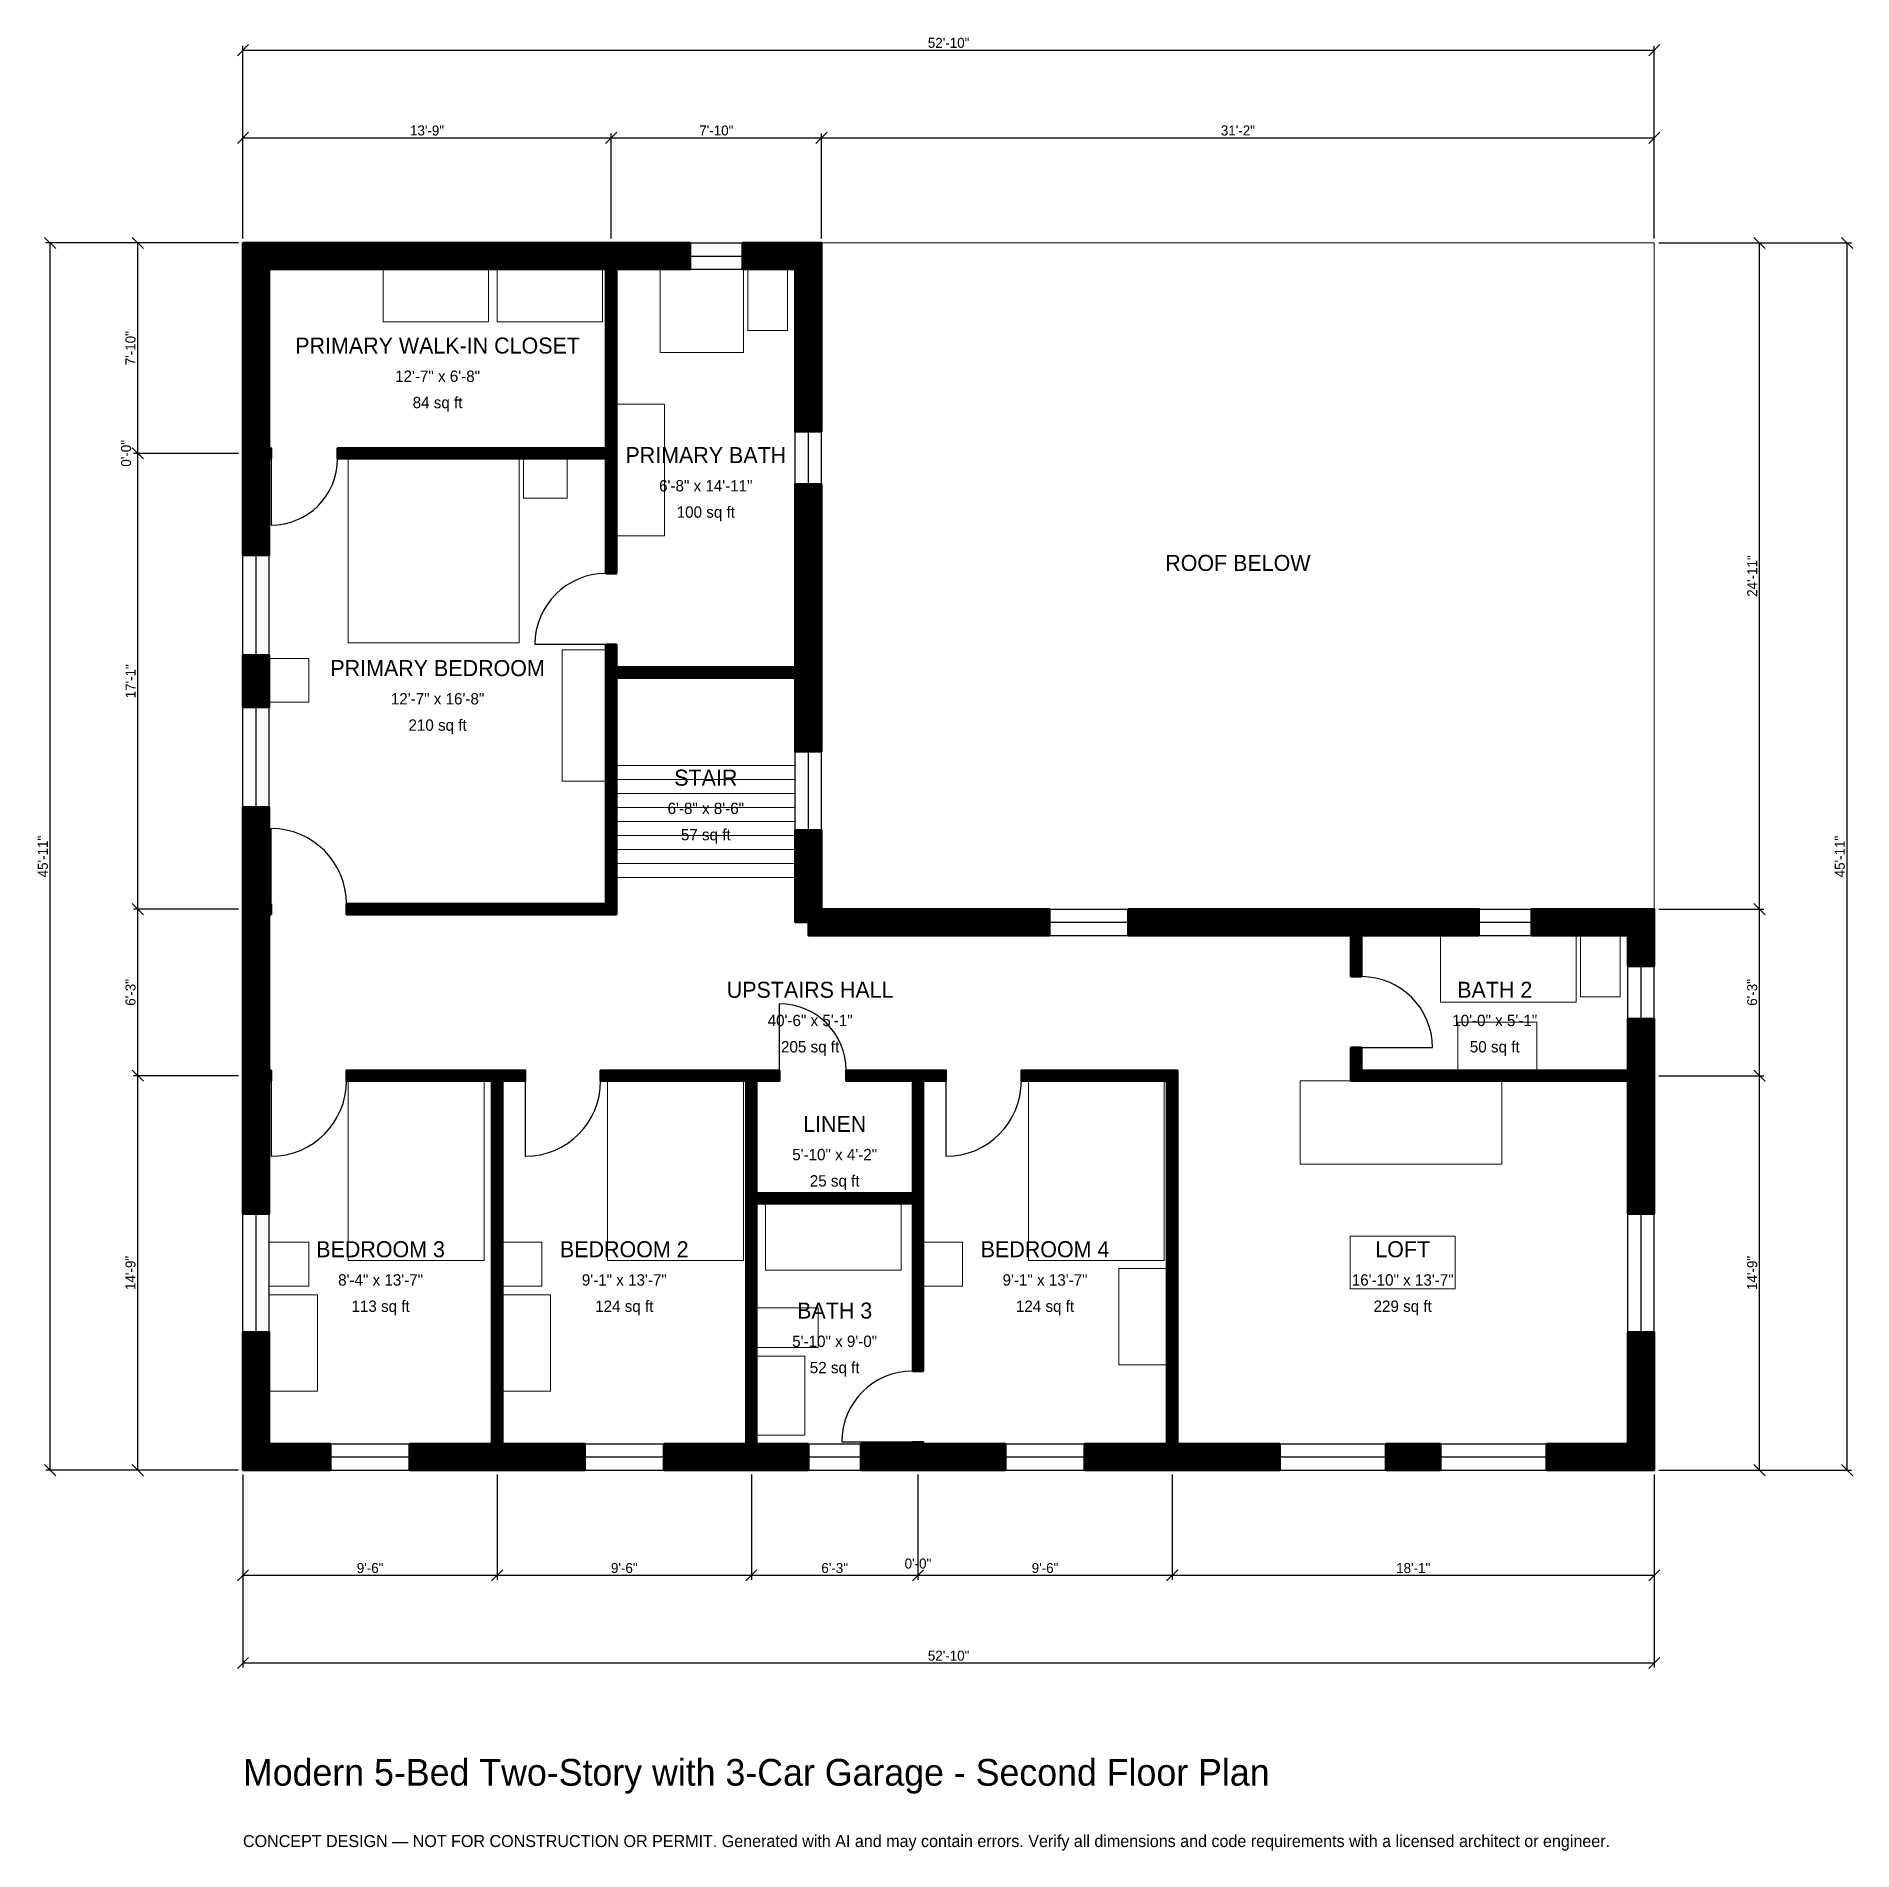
# Model space of a CAD drawing. Header units: inches. Extents: x -93 to 723, y -171 to 644.
import ezdxf
from ezdxf.enums import TextEntityAlignment as Align

# ---------------------------------------------------------------- set-up
doc = ezdxf.new("R2010")
doc.units = ezdxf.units.IN
doc.header["$MEASUREMENT"] = 0
doc.linetypes.add('DASHED', pattern=[0.6, 0.5, -0.1])
for name, color, linetype, lineweight in [('A-ANNO-DIMS', 1, 'Continuous', 13), ('A-ANNO-TEXT', 7, 'Continuous', 18), ('A-AREA-IDEN', 7, 'Continuous', 18), ('A-DOOR', 2, 'Continuous', 25), ('A-FLOR-FIXT', 9, 'Continuous', 13), ('A-FLOR-STRS', 3, 'Continuous', 18), ('A-FURN', 9, 'Continuous', 13), ('A-GLAZ', 4, 'Continuous', 25), ('A-SITE-PAVE', 8, 'Continuous', 13), ('A-WALL', 7, 'Continuous', 50), ('A-WALL-PATT', 8, 'Continuous', 13)]:
    doc.layers.add(name, color=color, linetype=linetype, lineweight=lineweight)
doc.dimstyles.new('PLAN', dxfattribs={"dimtxt": 4.5, "dimasz": 3, "dimexe": 2, "dimexo": 2, "dimgap": 1, "dimtad": 1, "dimdec": 0, "dimlunit": 4, "dimtsz": 2.5, "dimcen": 2.5, "dimclrd": 1, "dimclre": 1, "dimazin": 3, "dimtfac": 1, "dimtmove": 0, "dimatfit": 3})

msp = doc.modelspace()

# ---------------------------------------------------------------- hatches: boundary and pattern name
at = {"layer": 'A-WALL-PATT'}
h = msp.add_hatch(dxfattribs=at)
h.set_pattern_fill('ANSI31', color=8, scale=0.8)
h.paths.add_polyline_path([(222.4409, 0), (188.9764, 0), (188.9764, 11.811), (222.4409, 11.811), (225.9843, 11.811), (225.9843, 119.685), (225.9843, 124.4094), (225.9843, 174.8031), (160.6299, 174.8031), (160.6299, 179.5276), (225.9843, 179.5276), (230.7087, 179.5276), (240.9449, 179.5276), (240.9449, 174.8031), (230.7087, 174.8031), (230.7087, 124.4094), (300.7874, 124.4094), (300.7874, 174.8031), (270.8661, 174.8031), (270.8661, 179.5276), (300.7874, 179.5276), (300.7874, 179.5276), (305.5118, 179.5276), (315.748, 179.5276), (315.748, 174.8031), (305.5118, 174.8031), (305.5118, 124.4094), (305.5118, 119.685), (305.5118, 44.4882), (300.7874, 44.4882), (300.7874, 119.685), (230.7087, 119.685), (230.7087, 11.811), (234.252, 11.811), (253.937, 11.811), (253.937, 0), (234.252, 0), (230.7087, 0), (230.7087, 0), (225.9843, 0), (225.9843, 0), (222.4409, 0)])
h.paths.add_polyline_path([(120.0787, 0), (116.5354, 0), (116.5354, 0), (111.811, 0), (111.811, 0), (108.2677, 0), (74.8031, 0), (74.8031, 11.811), (108.2677, 11.811), (111.811, 11.811), (111.811, 174.8031), (46.4567, 174.8031), (46.4567, 179.5276), (111.811, 179.5276), (116.5354, 179.5276), (126.7717, 179.5276), (126.7717, 174.8031), (116.5354, 174.8031), (116.5354, 11.811), (120.0787, 11.811), (153.5433, 11.811), (153.5433, 0), (120.0787, 0)])
h.paths.add_polyline_path([(11.811, 0), (11.811, 0), (0, 0), (0, 0), (0, 0), (0, 11.811), (0, 11.811), (0, 62.0079), (11.811, 62.0079), (11.811, 11.811), (39.3701, 11.811), (39.3701, 0), (11.811, 0)])
h.paths.add_polyline_path([(0, 171.2598), (0, 174.8031), (0, 174.8031), (0, 179.5276), (0, 179.5276), (0, 183.0709), (0, 246.063), (0, 249.6063), (0, 249.6063), (0, 254.3307), (0, 254.3307), (0, 257.874), (0, 297.769), (11.811, 297.769), (11.811, 257.874), (11.811, 254.3307), (12.5984, 254.3307), (12.5984, 249.6063), (11.811, 249.6063), (11.811, 246.063), (11.811, 183.0709), (11.811, 179.5276), (12.5984, 179.5276), (12.5984, 174.8031), (11.811, 174.8031), (11.811, 171.2598), (11.811, 115.1575), (0, 115.1575), (0, 171.2598)])
h.paths.add_polyline_path([(0, 366.0105), (11.811, 366.0105), (11.811, 342.6509), (0, 342.6509), (0, 366.0105)])
h.paths.add_polyline_path([(0, 450.7874), (0, 454.3307), (0, 454.3307), (0, 459.0551), (0, 459.0551), (0, 462.5984), (0, 539.3701), (0, 539.3701), (0, 551.1811), (0, 551.1811), (0, 551.1811), (11.811, 551.1811), (11.811, 551.1811), (159.4488, 551.1811), (162.9921, 551.1811), (162.9921, 551.1811), (167.7165, 551.1811), (167.7165, 551.1811), (171.2598, 551.1811), (200.7874, 551.1811), (200.7874, 539.3701), (171.2598, 539.3701), (167.7165, 539.3701), (167.7165, 459.0551), (167.7165, 454.3307), (167.7165, 454.3307), (167.7165, 402.7559), (162.9921, 402.7559), (162.9921, 454.3307), (162.9921, 454.3307), (42.5197, 454.3307), (42.5197, 459.0551), (162.9921, 459.0551), (162.9921, 539.3701), (159.4488, 539.3701), (11.811, 539.3701), (11.811, 462.5984), (11.811, 459.0551), (12.5984, 459.0551), (12.5984, 454.3307), (11.811, 454.3307), (11.811, 450.7874), (11.811, 410.8924), (0, 410.8924), (0, 450.7874)])
h.paths.add_polyline_path([(248.0315, 551.1811), (248.0315, 551.1811), (259.8425, 551.1811), (259.8425, 551.1811), (259.8426, 551.1811), (259.8426, 539.3701), (259.8425, 539.3701), (259.8425, 466.5354), (248.0315, 466.5354), (248.0315, 539.3701), (224.4094, 539.3701), (224.4094, 551.1811), (248.0315, 551.1811)])
h.paths.add_polyline_path([(259.8425, 364.1732), (259.8425, 360.6299), (259.8426, 360.6299), (259.8426, 355.9055), (259.8425, 355.9055), (259.8425, 352.3622), (259.8425, 322.8346), (248.0315, 322.8346), (248.0315, 352.3622), (248.0315, 355.9055), (167.7165, 355.9055), (167.7165, 355.9055), (167.7165, 254.3307), (167.7165, 249.6063), (162.9921, 249.6063), (46.4567, 249.6063), (46.4567, 254.3307), (162.9921, 254.3307), (162.9921, 355.9055), (162.9921, 355.9055), (162.9921, 360.6299), (162.9921, 370.8661), (167.7165, 370.8661), (167.7165, 360.6299), (248.0315, 360.6299), (248.0315, 364.1732), (248.0315, 442.9134), (259.8425, 442.9134), (259.8425, 364.1732)])
h.paths.add_polyline_path([(259.8425, 251.9685), (362.2047, 251.9685), (362.2047, 240.1575), (253.937, 240.1575), (253.937, 246.063), (248.0315, 246.063), (248.0315, 287.4016), (259.8425, 287.4016), (259.8425, 251.9685)])
h.paths.add_polyline_path([(494.0945, 251.9685), (497.6378, 251.9685), (497.6378, 251.9685), (502.3622, 251.9685), (502.3622, 251.9685), (505.9055, 251.9685), (555.1181, 251.9685), (555.1181, 240.1575), (505.9055, 240.1575), (502.3622, 240.1575), (502.3622, 221.6535), (497.6378, 221.6535), (497.6378, 240.1575), (494.0945, 240.1575), (397.6378, 240.1575), (397.6378, 251.9685), (494.0945, 251.9685)])
h.paths.add_polyline_path([(622.0472, 251.9685), (622.0472, 251.9685), (633.8583, 251.9685), (633.8583, 251.9685), (633.8583, 251.9685), (633.8583, 240.1575), (633.8583, 240.1575), (633.8583, 226.378), (622.0472, 226.378), (622.0472, 240.1575), (578.7402, 240.1575), (578.7402, 251.9685), (622.0472, 251.9685)])
h.paths.add_polyline_path([(633.8583, 183.0709), (633.8583, 183.0709), (633.8583, 179.5276), (633.8583, 179.5276), (633.8583, 174.8031), (633.8583, 174.8031), (633.8583, 115.1575), (622.0472, 115.1575), (622.0472, 171.2598), (622.0472, 171.2598), (622.0472, 174.8031), (502.3622, 174.8031), (497.6378, 174.8031), (497.6378, 179.5276), (497.6378, 189.7638), (502.3622, 189.7638), (502.3622, 179.5276), (622.0472, 179.5276), (622.0472, 202.7559), (633.8583, 202.7559), (633.8583, 183.0709)])
h.paths.add_polyline_path([(633.8583, 11.811), (633.8583, 11.811), (633.8583, 0), (633.8583, 0), (633.8583, 0), (622.0472, 0), (622.0472, 0), (585.4987, 0), (585.4987, 11.811), (622.0472, 11.811), (622.0472, 62.0079), (633.8583, 62.0079), (633.8583, 11.811)])
h.paths.add_polyline_path([(513.3202, 0), (513.3202, 11.811), (537.8609, 11.811), (537.8609, 0), (513.3202, 0)])
h.paths.add_polyline_path([(423.2283, 0), (419.685, 0), (419.685, 0), (414.9606, 0), (414.9606, 0), (411.4173, 0), (377.9528, 0), (377.9528, 11.811), (411.4173, 11.811), (414.9606, 11.811), (414.9606, 174.8031), (349.6063, 174.8031), (349.6063, 179.5276), (414.9606, 179.5276), (419.685, 179.5276), (419.685, 174.8031), (419.685, 11.811), (423.2283, 11.811), (465.6824, 11.811), (465.6824, 0), (423.2283, 0)])
h.paths.add_polyline_path([(309.0551, 0), (305.5118, 0), (305.5118, 0), (300.7874, 0), (300.7874, 0), (297.2441, 0), (277.5591, 0), (277.5591, 11.811), (297.2441, 11.811), (300.7874, 11.811), (300.7874, 12.5984), (305.5118, 12.5984), (305.5118, 11.811), (309.0551, 11.811), (342.5197, 11.811), (342.5197, 0), (309.0551, 0)])

# ---------------------------------------------------------------- linework, layer by layer
at = {"layer": 'A-DOOR'}
for p, q in [((12.5984, 454.3307), (12.5984, 424.4094)), ((162.9921, 370.8661), (131.1024, 370.8661)), ((12.5984, 254.3307), (12.5984, 288.189)), ((240.9449, 179.5276), (240.9449, 209.4488)), ((502.3622, 189.7638), (534.252, 189.7638)), ((12.5984, 174.8031), (12.5984, 140.9449)), ((126.7717, 174.8031), (126.7717, 140.9449)), ((315.748, 174.8031), (315.748, 140.9449)), ((300.7874, 12.5984), (268.8976, 12.5984))]:
    msp.add_line(p, q, dxfattribs=at)
for centre, radius, start, end in [((12.5984, 454.3307), 29.9213, 270, 360), ((162.9921, 370.8661), 31.8898, 90, 180), ((12.5984, 254.3307), 33.8583, 0, 90), ((502.3622, 189.7638), 31.8898, 0, 90), ((240.9449, 179.5276), 29.9213, 0, 90), ((12.5984, 174.8031), 33.8583, 270, 360), ((126.7717, 174.8031), 33.8583, 270, 360), ((315.748, 174.8031), 33.8583, 270, 360), ((300.7874, 12.5984), 31.8898, 90, 180)]:
    msp.add_arc(centre, radius, start, end, dxfattribs=at)
at = {"layer": 'A-FLOR-FIXT'}
for points in [[(187.4016, 501.9685), (224.8031, 501.9685), (224.8031, 539.3701), (187.4016, 539.3701)], [(226.7717, 511.811), (244.4882, 511.811), (244.4882, 539.3701), (226.7717, 539.3701)], [(167.7165, 419.685), (189.3701, 419.685), (189.3701, 478.7402), (167.7165, 478.7402)], [(537.7953, 210.2362), (598.8189, 210.2362), (598.8189, 240.1575), (537.7953, 240.1575)], [(600.7874, 212.5984), (618.5039, 212.5984), (618.5039, 240.1575), (600.7874, 240.1575)], [(545.6693, 179.5276), (581.1024, 179.5276), (581.1024, 201.1811), (545.6693, 201.1811)], [(234.6457, 89.7638), (295.6693, 89.7638), (295.6693, 119.685), (234.6457, 119.685)], [(230.7087, 55.1181), (258.2677, 55.1181), (258.2677, 72.8346), (230.7087, 72.8346)], [(230.7087, 15.748), (252.3622, 15.748), (252.3622, 51.1811), (230.7087, 51.1811)]]:
    msp.add_lwpolyline(points, close=True, dxfattribs=at)
at = {"layer": 'A-FLOR-STRS'}
for p, q in [((167.7165, 316.5354), (248.0315, 316.5354)), ((167.7165, 310.2362), (248.0315, 310.2362)), ((167.7165, 303.937), (248.0315, 303.937)), ((167.7165, 297.6378), (248.0315, 297.6378)), ((167.7165, 291.3386), (248.0315, 291.3386)), ((167.7165, 285.0394), (248.0315, 285.0394)), ((167.7165, 278.7402), (248.0315, 278.7402)), ((167.7165, 272.4409), (248.0315, 272.4409)), ((167.7165, 266.1417), (248.0315, 266.1417))]:
    msp.add_line(p, q, dxfattribs=at)
at = {"layer": 'A-FURN'}
for points in [[(62.9921, 515.748), (110.2362, 515.748), (110.2362, 539.3701), (62.9921, 539.3701)], [(114.1732, 515.748), (161.4173, 515.748), (161.4173, 539.3701), (114.1732, 539.3701)], [(47.2441, 371.6535), (124.0157, 371.6535), (124.0157, 454.3307), (47.2441, 454.3307)], [(125.9843, 436.6142), (145.6693, 436.6142), (145.6693, 454.3307), (125.9843, 454.3307)], [(143.3071, 309.4488), (162.9921, 309.4488), (162.9921, 368.5039), (143.3071, 368.5039)], [(11.811, 344.8819), (29.5276, 344.8819), (29.5276, 364.5669), (11.811, 364.5669)], [(47.2441, 94.0945), (108.2677, 94.0945), (108.2677, 174.8031), (47.2441, 174.8031)], [(163.7795, 94.0945), (224.8031, 94.0945), (224.8031, 174.8031), (163.7795, 174.8031)], [(352.7559, 94.0945), (413.7795, 94.0945), (413.7795, 174.8031), (352.7559, 174.8031)], [(474.8031, 137.4016), (565.3543, 137.4016), (565.3543, 174.8031), (474.8031, 174.8031)], [(11.811, 82.6772), (29.5276, 82.6772), (29.5276, 102.3622), (11.811, 102.3622)], [(116.5354, 82.6772), (134.252, 82.6772), (134.252, 102.3622), (116.5354, 102.3622)], [(305.5118, 82.6772), (323.2283, 82.6772), (323.2283, 102.3622), (305.5118, 102.3622)], [(497.2441, 81.4961), (544.4882, 81.4961), (544.4882, 105.1181), (497.2441, 105.1181)], [(393.3071, 47.2441), (414.9606, 47.2441), (414.9606, 90.5512), (393.3071, 90.5512)], [(11.811, 35.4331), (33.4646, 35.4331), (33.4646, 78.7402), (11.811, 78.7402)], [(116.5354, 35.4331), (138.189, 35.4331), (138.189, 78.7402), (116.5354, 78.7402)]]:
    msp.add_lwpolyline(points, close=True, dxfattribs=at)
at = {"layer": 'A-GLAZ'}
for p, q in [((200.7874, 551.1811), (224.4094, 551.1811)), ((200.7874, 545.2756), (224.4094, 545.2756)), ((200.7874, 539.3701), (224.4094, 539.3701)), ((248.0315, 442.9134), (248.0315, 466.5354)), ((253.937, 442.9134), (253.937, 466.5354)), ((259.8425, 442.9134), (259.8425, 466.5354)), ((0, 366.0105), (0, 410.8924)), ((5.9055, 366.0105), (5.9055, 410.8924)), ((11.811, 366.0105), (11.811, 410.8924)), ((0, 297.769), (0, 342.6509)), ((5.9055, 297.769), (5.9055, 342.6509)), ((11.811, 297.769), (11.811, 342.6509)), ((248.0315, 287.4016), (248.0315, 322.8346)), ((253.937, 287.4016), (253.937, 322.8346)), ((259.8425, 287.4016), (259.8425, 322.8346)), ((362.2047, 251.9685), (397.6378, 251.9685)), ((362.2047, 246.063), (397.6378, 246.063)), ((555.1181, 251.9685), (578.7402, 251.9685)), ((555.1181, 246.063), (578.7402, 246.063)), ((362.2047, 240.1575), (397.6378, 240.1575)), ((555.1181, 240.1575), (578.7402, 240.1575)), ((622.0472, 202.7559), (622.0472, 226.378)), ((627.9528, 202.7559), (627.9528, 226.378)), ((633.8583, 202.7559), (633.8583, 226.378)), ((0, 62.0079), (0, 115.1575)), ((5.9055, 62.0079), (5.9055, 115.1575)), ((11.811, 62.0079), (11.811, 115.1575)), ((622.0472, 62.0079), (622.0472, 115.1575)), ((627.9528, 62.0079), (627.9528, 115.1575)), ((633.8583, 62.0079), (633.8583, 115.1575)), ((39.3701, 11.811), (74.8031, 11.811)), ((153.5433, 11.811), (188.9764, 11.811)), ((253.937, 11.811), (277.5591, 11.811)), ((342.5197, 11.811), (377.9528, 11.811)), ((465.6824, 11.811), (513.3202, 11.811)), ((537.8609, 11.811), (585.4987, 11.811)), ((39.3701, 5.9055), (74.8031, 5.9055)), ((39.3701, 0), (74.8031, 0)), ((153.5433, 5.9055), (188.9764, 5.9055)), ((153.5433, 0), (188.9764, 0)), ((253.937, 5.9055), (277.5591, 5.9055)), ((253.937, 0), (277.5591, 0)), ((342.5197, 5.9055), (377.9528, 5.9055)), ((342.5197, 0), (377.9528, 0)), ((465.6824, 5.9055), (513.3202, 5.9055)), ((465.6824, 0), (513.3202, 0)), ((537.8609, 5.9055), (585.4987, 5.9055)), ((537.8609, 0), (585.4987, 0))]:
    msp.add_line(p, q, dxfattribs=at)
at = {"layer": 'A-SITE-PAVE', "linetype": 'DASHED'}
msp.add_lwpolyline([(259.8425, 251.9685), (633.8583, 251.9685), (633.8583, 551.1811), (259.8425, 551.1811)], close=True, dxfattribs=at)
at = {"layer": 'A-WALL'}
for points in [[(0, 450.7874), (0, 454.3307), (0, 454.3307), (0, 459.0551), (0, 459.0551), (0, 462.5984), (0, 539.3701), (0, 539.3701), (0, 551.1811), (0, 551.1811), (0, 551.1811), (11.811, 551.1811), (11.811, 551.1811), (159.4488, 551.1811), (162.9921, 551.1811), (162.9921, 551.1811), (167.7165, 551.1811), (167.7165, 551.1811), (171.2598, 551.1811), (200.7874, 551.1811), (200.7874, 539.3701), (171.2598, 539.3701), (167.7165, 539.3701), (167.7165, 459.0551), (167.7165, 454.3307), (167.7165, 454.3307), (167.7165, 402.7559), (162.9921, 402.7559), (162.9921, 454.3307), (162.9921, 454.3307), (42.5197, 454.3307), (42.5197, 459.0551), (162.9921, 459.0551), (162.9921, 539.3701), (159.4488, 539.3701), (11.811, 539.3701), (11.811, 462.5984), (11.811, 459.0551), (12.5984, 459.0551), (12.5984, 454.3307), (11.811, 454.3307), (11.811, 450.7874), (11.811, 410.8924), (0, 410.8924), (0, 450.7874)], [(248.0315, 551.1811), (248.0315, 551.1811), (259.8425, 551.1811), (259.8425, 551.1811), (259.8426, 551.1811), (259.8426, 539.3701), (259.8425, 539.3701), (259.8425, 466.5354), (248.0315, 466.5354), (248.0315, 539.3701), (224.4094, 539.3701), (224.4094, 551.1811), (248.0315, 551.1811)], [(259.8425, 364.1732), (259.8425, 360.6299), (259.8426, 360.6299), (259.8426, 355.9055), (259.8425, 355.9055), (259.8425, 352.3622), (259.8425, 322.8346), (248.0315, 322.8346), (248.0315, 352.3622), (248.0315, 355.9055), (167.7165, 355.9055), (167.7165, 355.9055), (167.7165, 254.3307), (167.7165, 249.6063), (162.9921, 249.6063), (46.4567, 249.6063), (46.4567, 254.3307), (162.9921, 254.3307), (162.9921, 355.9055), (162.9921, 355.9055), (162.9921, 360.6299), (162.9921, 370.8661), (167.7165, 370.8661), (167.7165, 360.6299), (248.0315, 360.6299), (248.0315, 364.1732), (248.0315, 442.9134), (259.8425, 442.9134), (259.8425, 364.1732)], [(0, 366.0105), (11.811, 366.0105), (11.811, 342.6509), (0, 342.6509), (0, 366.0105)], [(0, 171.2598), (0, 174.8031), (0, 174.8031), (0, 179.5276), (0, 179.5276), (0, 183.0709), (0, 246.063), (0, 249.6063), (0, 249.6063), (0, 254.3307), (0, 254.3307), (0, 257.874), (0, 297.769), (11.811, 297.769), (11.811, 257.874), (11.811, 254.3307), (12.5984, 254.3307), (12.5984, 249.6063), (11.811, 249.6063), (11.811, 246.063), (11.811, 183.0709), (11.811, 179.5276), (12.5984, 179.5276), (12.5984, 174.8031), (11.811, 174.8031), (11.811, 171.2598), (11.811, 115.1575), (0, 115.1575), (0, 171.2598)], [(259.8425, 251.9685), (362.2047, 251.9685), (362.2047, 240.1575), (253.937, 240.1575), (253.937, 246.063), (248.0315, 246.063), (248.0315, 287.4016), (259.8425, 287.4016), (259.8425, 251.9685)], [(494.0945, 251.9685), (497.6378, 251.9685), (497.6378, 251.9685), (502.3622, 251.9685), (502.3622, 251.9685), (505.9055, 251.9685), (555.1181, 251.9685), (555.1181, 240.1575), (505.9055, 240.1575), (502.3622, 240.1575), (502.3622, 221.6535), (497.6378, 221.6535), (497.6378, 240.1575), (494.0945, 240.1575), (397.6378, 240.1575), (397.6378, 251.9685), (494.0945, 251.9685)], [(622.0472, 251.9685), (622.0472, 251.9685), (633.8583, 251.9685), (633.8583, 251.9685), (633.8583, 251.9685), (633.8583, 240.1575), (633.8583, 240.1575), (633.8583, 226.378), (622.0472, 226.378), (622.0472, 240.1575), (578.7402, 240.1575), (578.7402, 251.9685), (622.0472, 251.9685)], [(633.8583, 183.0709), (633.8583, 183.0709), (633.8583, 179.5276), (633.8583, 179.5276), (633.8583, 174.8031), (633.8583, 174.8031), (633.8583, 115.1575), (622.0472, 115.1575), (622.0472, 171.2598), (622.0472, 171.2598), (622.0472, 174.8031), (502.3622, 174.8031), (497.6378, 174.8031), (497.6378, 179.5276), (497.6378, 189.7638), (502.3622, 189.7638), (502.3622, 179.5276), (622.0472, 179.5276), (622.0472, 202.7559), (633.8583, 202.7559), (633.8583, 183.0709)], [(120.0787, 0), (116.5354, 0), (116.5354, 0), (111.811, 0), (111.811, 0), (108.2677, 0), (74.8031, 0), (74.8031, 11.811), (108.2677, 11.811), (111.811, 11.811), (111.811, 174.8031), (46.4567, 174.8031), (46.4567, 179.5276), (111.811, 179.5276), (116.5354, 179.5276), (126.7717, 179.5276), (126.7717, 174.8031), (116.5354, 174.8031), (116.5354, 11.811), (120.0787, 11.811), (153.5433, 11.811), (153.5433, 0), (120.0787, 0)], [(222.4409, 0), (188.9764, 0), (188.9764, 11.811), (222.4409, 11.811), (225.9843, 11.811), (225.9843, 119.685), (225.9843, 124.4094), (225.9843, 174.8031), (160.6299, 174.8031), (160.6299, 179.5276), (225.9843, 179.5276), (230.7087, 179.5276), (240.9449, 179.5276), (240.9449, 174.8031), (230.7087, 174.8031), (230.7087, 124.4094), (300.7874, 124.4094), (300.7874, 174.8031), (270.8661, 174.8031), (270.8661, 179.5276), (300.7874, 179.5276), (300.7874, 179.5276), (305.5118, 179.5276), (315.748, 179.5276), (315.748, 174.8031), (305.5118, 174.8031), (305.5118, 124.4094), (305.5118, 119.685), (305.5118, 44.4882), (300.7874, 44.4882), (300.7874, 119.685), (230.7087, 119.685), (230.7087, 11.811), (234.252, 11.811), (253.937, 11.811), (253.937, 0), (234.252, 0), (230.7087, 0), (230.7087, 0), (225.9843, 0), (225.9843, 0), (222.4409, 0)], [(423.2283, 0), (419.685, 0), (419.685, 0), (414.9606, 0), (414.9606, 0), (411.4173, 0), (377.9528, 0), (377.9528, 11.811), (411.4173, 11.811), (414.9606, 11.811), (414.9606, 174.8031), (349.6063, 174.8031), (349.6063, 179.5276), (414.9606, 179.5276), (419.685, 179.5276), (419.685, 174.8031), (419.685, 11.811), (423.2283, 11.811), (465.6824, 11.811), (465.6824, 0), (423.2283, 0)], [(11.811, 0), (11.811, 0), (0, 0), (0, 0), (0, 0), (0, 11.811), (0, 11.811), (0, 62.0079), (11.811, 62.0079), (11.811, 11.811), (39.3701, 11.811), (39.3701, 0), (11.811, 0)], [(633.8583, 11.811), (633.8583, 11.811), (633.8583, 0), (633.8583, 0), (633.8583, 0), (622.0472, 0), (622.0472, 0), (585.4987, 0), (585.4987, 11.811), (622.0472, 11.811), (622.0472, 62.0079), (633.8583, 62.0079), (633.8583, 11.811)], [(309.0551, 0), (305.5118, 0), (305.5118, 0), (300.7874, 0), (300.7874, 0), (297.2441, 0), (277.5591, 0), (277.5591, 11.811), (297.2441, 11.811), (300.7874, 11.811), (300.7874, 12.5984), (305.5118, 12.5984), (305.5118, 11.811), (309.0551, 11.811), (342.5197, 11.811), (342.5197, 0), (309.0551, 0)], [(513.3202, 0), (513.3202, 11.811), (537.8609, 11.811), (537.8609, 0), (513.3202, 0)]]:
    msp.add_lwpolyline(points, close=True, dxfattribs=at)

# ---------------------------------------------------------------- texts
at = {"layer": 'A-ANNO-TEXT'}
for s, height, p in [('Modern 5-Bed Two-Story with 3-Car Garage - Second Floor Plan', 12, (0, -141.7323)), ('CONCEPT DESIGN — NOT FOR CONSTRUCTION OR PERMIT. Generated with AI and may contain errors. Verify all dimensions and code requirements with a licensed architect or engineer.', 5.4, (0, -169.2913))]:
    msp.add_text(s, height=height, dxfattribs=at).set_placement(p)
at = {"layer": 'A-AREA-IDEN'}
for s, height, p in [('PRIMARY WALK-IN CLOSET', 7.2, (87.4016, 505.1181)), ('12\'-7" x 6\'-8"', 5.1, (87.4016, 491.3386)), ('84 sq ft', 5.1, (87.4016, 479.5276)), ('PRIMARY BATH', 7.2, (207.874, 455.9055)), ('6\'-8" x 14\'-11"', 5.1, (207.874, 442.126)), ('100 sq ft', 5.1, (207.874, 430.315)), ('ROOF BELOW', 7.2, (446.8504, 407.4803)), ('PRIMARY BEDROOM', 7.2, (87.4016, 360.2362)), ('12\'-7" x 16\'-8"', 5.1, (87.4016, 346.4567)), ('210 sq ft', 5.1, (87.4016, 334.6457)), ('STAIR', 7.2, (207.874, 311.0236)), ('6\'-8" x 8\'-6"', 5.1, (207.874, 297.2441)), ('57 sq ft', 5.1, (207.874, 285.4331)), ('UPSTAIRS HALL', 7.2, (254.7244, 215.748)), ('BATH 2', 7.2, (562.2047, 215.748)), ('40\'-6" x 5\'-1"', 5.1, (254.7244, 201.9685)), ('10\'-0" x 5\'-1"', 5.1, (562.2047, 201.9685)), ('205 sq ft', 5.1, (254.7244, 190.1575)), ('50 sq ft', 5.1, (562.2047, 190.1575)), ('LINEN', 7.2, (265.748, 155.5118)), ('5\'-10" x 4\'-2"', 5.1, (265.748, 141.7323)), ('25 sq ft', 5.1, (265.748, 129.9213)), ('BEDROOM 3', 7.2, (61.811, 99.2126)), ('BEDROOM 2', 7.2, (171.2598, 99.2126)), ('BEDROOM 4', 7.2, (360.2362, 99.2126)), ('LOFT', 7.2, (520.8661, 99.2126)), ('8\'-4" x 13\'-7"', 5.1, (61.811, 85.4331)), ('9\'-1" x 13\'-7"', 5.1, (171.2598, 85.4331)), ('9\'-1" x 13\'-7"', 5.1, (360.2362, 85.4331)), ('16\'-10" x 13\'-7"', 5.1, (520.8661, 85.4331)), ('113 sq ft', 5.1, (61.811, 73.622)), ('124 sq ft', 5.1, (171.2598, 73.622)), ('BATH 3', 7.2, (265.748, 71.6535)), ('124 sq ft', 5.1, (360.2362, 73.622)), ('229 sq ft', 5.1, (520.8661, 73.622)), ('5\'-10" x 9\'-0"', 5.1, (265.748, 57.874)), ('52 sq ft', 5.1, (265.748, 46.063))]:
    msp.add_text(s, height=height, dxfattribs=at).set_placement(p, align=Align.MIDDLE_CENTER)

# ---------------------------------------------------------------- dimensions: what is measured, and where the dimension line sits
at = {"layer": 'A-ANNO-DIMS'}
for base, p1, p2, text in [((0, 637.7953), (0, 551.1811), (633.8583, 551.1811), '52\'-10"'), ((0, 598.4252), (0, 551.1811), (165.3543, 551.1811), '13\'-9"'), ((165.3543, 598.4252), (165.3543, 551.1811), (259.8425, 551.1811), '7\'-10"'), ((259.8425, 598.4252), (259.8425, 551.1811), (633.8583, 551.1811), '31\'-2"'), ((0, -47.2441), (0, 0), (114.1732, 0), '9\'-6"'), ((0, -86.6142), (0, 0), (633.8583, 0), '52\'-10"'), ((114.1732, -47.2441), (114.1732, 0), (228.3465, 0), '9\'-6"'), ((228.3465, -47.2441), (228.3465, 0), (303.1496, 0), '6\'-3"'), ((303.1496, -47.2441), (303.1496, 0), (303.1496, 0), '0\'-0"'), ((303.1496, -47.2441), (303.1496, 0), (417.3228, 0), '9\'-6"'), ((417.3228, -47.2441), (417.3228, 0), (633.8583, 0), '18\'-1"')]:
    msp.add_linear_dim(base=base, p1=p1, p2=p2, text=text, dimstyle='PLAN', dxfattribs=at).render()
for base, p1, p2, text in [((-86.6142, 0), (0, 0), (0, 551.1811), '45\'-11"'), ((-47.2441, 456.6929), (0, 456.6929), (0, 551.1811), '7\'-10"'), ((681.1024, 251.9685), (633.8583, 251.9685), (633.8583, 551.1811), '24\'-11"'), ((720.4724, 0), (633.8583, 0), (633.8583, 551.1811), '45\'-11"'), ((-47.2441, 456.6929), (0, 456.6929), (0, 456.6929), '0\'-0"'), ((-47.2441, 251.9685), (0, 251.9685), (0, 456.6929), '17\'-1"'), ((-47.2441, 177.1654), (0, 177.1654), (0, 251.9685), '6\'-3"'), ((681.1024, 177.1654), (633.8583, 177.1654), (633.8583, 251.9685), '6\'-3"'), ((-47.2441, 0), (0, 0), (0, 177.1654), '14\'-9"'), ((681.1024, 0), (633.8583, 0), (633.8583, 177.1654), '14\'-9"')]:
    msp.add_linear_dim(base=base, p1=p1, p2=p2, angle=90, text=text, dimstyle='PLAN', dxfattribs=at).render()

doc.saveas('drawing.dxf')
